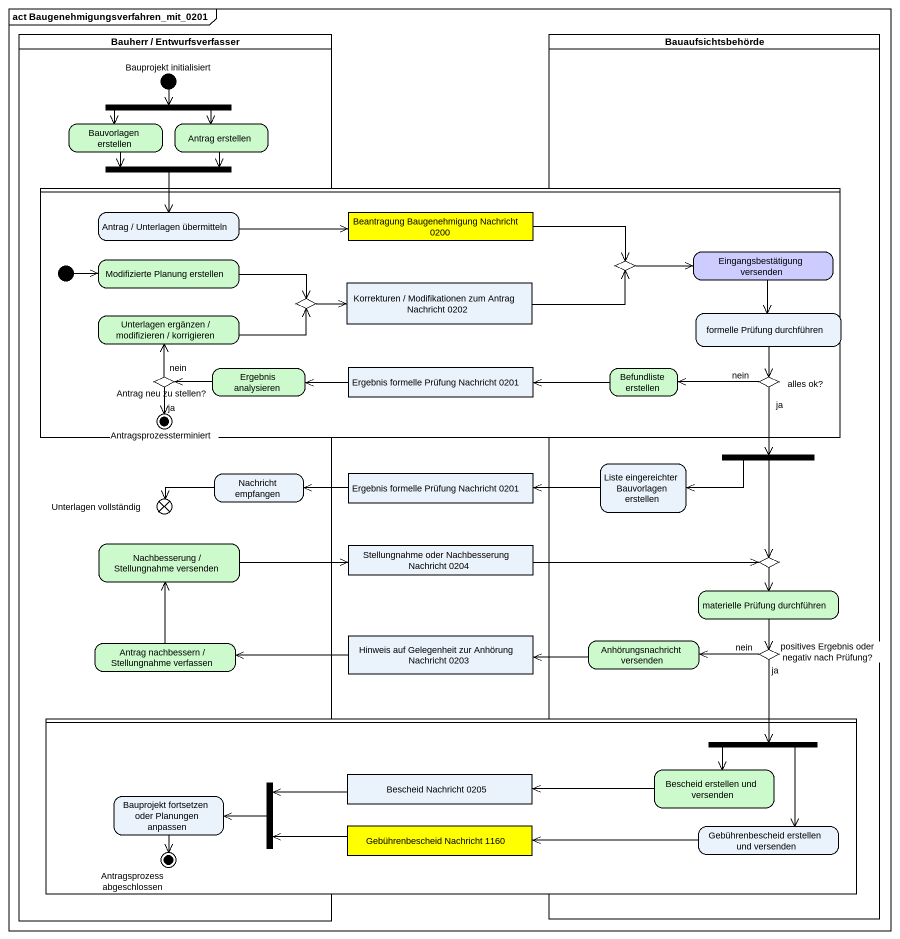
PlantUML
@startuml
mainframe act Baugenehmigungsverfahren_mit_0201
hide empty description
state "Bauherr / Entwurfsverfasser" as Bauherr_Entwurfsverfasser <<partition>> {
  state fork1 <<fork>>
  state "Bauprojekt initialisiert" as Bauprojekt_initialisiert <<start>>
  state "Bauvorlagen erstellen" as Bauvorlagen_erstellen #CCFACC
  state "Antrag erstellen" as Antrag_erstellen #CCFACC
  state fork2 <<join>>
  state "Nachricht empfangen" as Nachricht_empfangen
  state "Unterlagen vollständig" as Unterlagen_vollständig <<end>>
  state "Nachbesserung / Stellungnahme versenden" as Nachbesserung_Stellungnahme #CCFACC
  state "Antrag nachbessern / Stellungnahme verfassen" as Antrag_nachbessern #CCFACC
}
state Bauaufsichtsbehörde <<partition>> {
  state fork3 <<fork>>
  state "Liste eingereichter Bauvorlagen erstellen" as Liste_eingereichter
  state choice3 <<choice>>
  state "materielle Prüfung durchführen" as materielle_Prüfung #CCFACC
  state "Anhörungsnachricht versenden" as Anhörungsnachricht_versenden #CCFACC
  state "positives Ergebnis oder negativ nach Prüfung?" as positives_Ergebnis_oder <<choice>>
}
state " " as lane1 <<partition>> {
  state "Antrag / Unterlagen übermitteln" as Antrag_Unterlagen
  state "Beantragung Baugenehmigung Nachricht 0200" as Beantragung_Baugenehmigung <<object>> #FFFF00
  state "Modifizierte Planung erstellen" as Modifizierte_Planung #CCFACC
  state choice1 <<choice>>
  state "Eingangsbestätigung versenden" as Eingangsbestätigung #CCCCFF
  state choice2 <<choice>>
  state "Korrekturen / Modifikationen zum Antrag Nachricht 0202" as Korrekturen_Modifikationen <<object>>
  state "Unterlagen ergänzen / modifizieren / korrigieren" as Unterlagen_ergänzen #CCFACC
  state "formelle Prüfung durchführen" as formelle_Prüfung_durchführen
  state "Antrag neu zu stellen?" as Antrag_neu_zu_stellen <<choice>>
  state "Ergebnis analysieren" as Ergebnis_analysieren #CCFACC
  state "Ergebnis formelle Prüfung Nachricht 0201" as Ergebnis_formelle_Prüfung <<object>>
  state "Befundliste erstellen" as Befundliste_erstellen #CCFACC
  state "alles ok?" as alles_ok <<choice>>
  state Antragsprozessterminiert <<end>>
  [*] -right-> Modifizierte_Planung
}
state "Ergebnis formelle Prüfung Nachricht 0201" as Ergebnis_formelle_Prüfung_2 <<object>>
state "Stellungnahme oder Nachbesserung Nachricht 0204" as Stellungnahme_oder <<object>>
state "Hinweis auf Gelegenheit zur Anhörung Nachricht 0203" as Hinweis_auf_Gelegenheit_zur <<object>>
state " " as lane2 <<partition>> {
  state fork4 <<fork>>
  state "Bauprojekt fortsetzen oder Planungen anpassen" as Bauprojekt_fortsetzen_oder
  state fork5 <<join>>
  state "Bescheid Nachricht 0205" as Bescheid_Nachricht_0205 <<object>>
  state "Bescheid erstellen und versenden" as Bescheid_erstellen_und #CCFACC
  state "Gebührenbescheid Nachricht 1160" as Gebührenbescheid_Nachricht <<object>> #FFFF00
  state "Gebührenbescheid erstellen und versenden" as Gebührenbescheid_erstellen
  state "Antragsprozess abgeschlossen" as Antragsprozess_abgeschlossen <<end>>
}
fork1 -left-> Bauvorlagen_erstellen
fork1 -right-> Antrag_erstellen
Bauprojekt_initialisiert --> fork1
Bauvorlagen_erstellen -right-> fork2
Antrag_erstellen -left-> fork2
fork2 --> Antrag_Unterlagen
Antrag_Unterlagen -right-> Beantragung_Baugenehmigung
Beantragung_Baugenehmigung -right-> choice1
Modifizierte_Planung -right-> choice2
choice1 -right-> Eingangsbestätigung
Eingangsbestätigung --> formelle_Prüfung_durchführen
choice2 -right-> Korrekturen_Modifikationen
Korrekturen_Modifikationen -right-> choice1
Unterlagen_ergänzen -right-> choice2
formelle_Prüfung_durchführen --> alles_ok
Antrag_neu_zu_stellen -up-> Unterlagen_ergänzen : nein
Antrag_neu_zu_stellen --> Antragsprozessterminiert : ja
Ergebnis_analysieren -left-> Antrag_neu_zu_stellen
Ergebnis_formelle_Prüfung -left-> Ergebnis_analysieren
Befundliste_erstellen -left-> Ergebnis_formelle_Prüfung
alles_ok -left-> Befundliste_erstellen : nein
alles_ok --> fork3 : ja
fork3 -left-> Liste_eingereichter
fork3 --> choice3
Nachricht_empfangen -left-> Unterlagen_vollständig
Ergebnis_formelle_Prüfung_2 -left-> Nachricht_empfangen
Liste_eingereichter -left-> Ergebnis_formelle_Prüfung_2
Nachbesserung_Stellungnahme -right-> Stellungnahme_oder
Stellungnahme_oder -right-> choice3
choice3 --> materielle_Prüfung
materielle_Prüfung --> positives_Ergebnis_oder
Antrag_nachbessern -up-> Nachbesserung_Stellungnahme
Hinweis_auf_Gelegenheit_zur -left-> Antrag_nachbessern
Anhörungsnachricht_versenden -left-> Hinweis_auf_Gelegenheit_zur
positives_Ergebnis_oder -left-> Anhörungsnachricht_versenden : nein
positives_Ergebnis_oder --> fork4 : ja
fork4 --> Bescheid_erstellen_und
fork4 --> Gebührenbescheid_erstellen
Bauprojekt_fortsetzen_oder --> Antragsprozess_abgeschlossen
fork5 -left-> Bauprojekt_fortsetzen_oder
Bescheid_Nachricht_0205 -left-> fork5
Bescheid_erstellen_und -left-> Bescheid_Nachricht_0205
Gebührenbescheid_Nachricht -left-> fork5
Gebührenbescheid_erstellen -left-> Gebührenbescheid_Nachricht
@enduml
